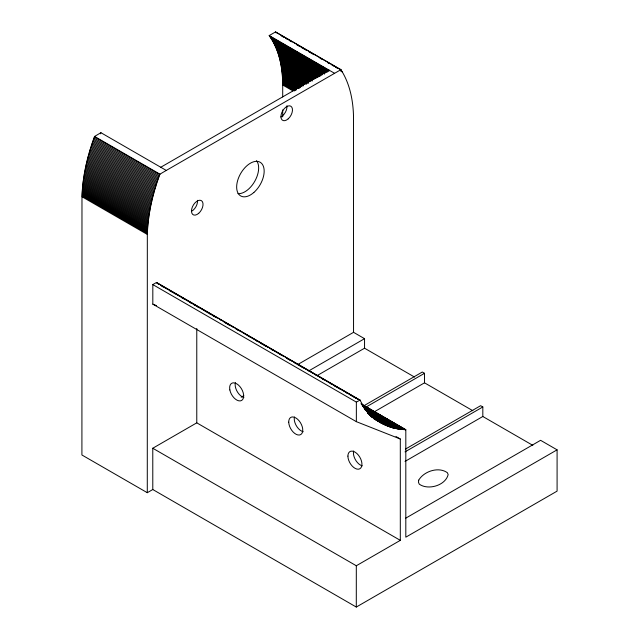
<?xml version="1.0" encoding="UTF-8"?>
<svg xmlns="http://www.w3.org/2000/svg" width="639" height="639" viewBox="0 0 639 639"><rect width="100%" height="100%" fill="white"/><g stroke="black" fill="none" stroke-linecap="round" stroke-linejoin="round"><path stroke-width="0.96" d="M282.702 96.952L282.702 84.995C282.67 67.79 279.379 49.81 269.187 35.56L275.537 31.95L340.891 69.683L166.276 170.437L100.93 132.704L94.572 136.427C87.423 155.74 82.639 176.076 81.976 196.716L81.912 454.984L147.29 492.701L152.793 489.522L356.298 607.05L557.088 491.127L557.088 449.84L540.586 440.311L405.733 518.165M147.29 492.701L147.329 234.441C147.984 213.809 152.769 193.465 159.926 174.159L166.276 170.437M356.298 607.05L356.314 565.755L400.31 540.354L400.31 439.017L356.354 421.66L152.817 304.148L152.825 284.595L156.459 282.486L360.045 400.094C364.733 409.383 371.818 417.626 380.892 422.85M152.793 489.522L152.777 448.243L196.772 422.842L196.772 328.462M356.354 421.66L356.354 402.099L360.045 400.094M100.499 133.807L100.93 132.704M160.772 167.258L329.037 70.114L329.468 70.713L269.618 36.167M241.175 397.21L243.771 395.709M297.359 364.765L353.551 332.328L364.549 338.678L364.549 348.207L414.551 377.074M308.365 371.123L364.549 338.678M317.008 375.66L364.549 348.207M363.527 405.965L422.315 372.026L424.512 373.296L424.512 382.825L374.374 411.772M365.732 407.235L424.512 373.296M405.414 449.113L480.624 405.693L482.82 406.963L482.82 416.492L405.022 461.406M405.022 451.877L482.82 406.963M557.088 449.84L405.813 537.175L405.813 429.72L360.931 403.744M381.108 422.978L392.697 427.787L405.813 429.72M152.817 304.148L156.475 305.594M275.537 31.95L341.05 69.923C349.685 83.405 352.976 99.604 353.487 115.419L353.551 332.328M281.288 35.84L283.868 37.334M285.585 38.324L287.302 39.322M289.028 40.313L291.608 41.799M296.768 44.778L299.348 46.272M301.065 47.262L306.225 50.241M308.805 51.727L313.965 54.706M319.979 58.181L321.697 59.179M327.719 62.654L329.436 63.644M332.016 65.13L333.742 66.129M335.459 67.119L337.176 68.109M340.587 70.969L342.304 71.959M269.187 35.56L334.54 73.293M270.041 36.774L329.037 70.833M270.457 37.389L328.598 70.961M270.864 38.02L328.15 71.089M271.271 38.652L327.695 71.233M271.671 39.291L327.24 71.376M272.054 39.945L327.631 72.031M272.438 40.6L326.305 71.696M272.821 41.263L325.826 71.872M273.188 41.934L326.194 72.542M273.548 42.613L325.706 72.726M273.907 43.308L325.203 72.918M274.259 44.003L324.7 73.126M274.602 44.706L324.189 73.333M274.938 45.409L324.524 74.044M275.265 46.128L323.142 73.773M275.593 46.855L322.615 74.004M275.904 47.582L322.072 74.244M276.216 48.324L321.529 74.483M276.519 49.067L321.832 75.234M276.815 49.826L320.419 74.995M277.102 50.585L320.706 75.753M277.382 51.352L320.131 76.033M277.653 52.126L319.548 76.313M277.917 52.901L318.957 76.6M278.181 53.692L318.366 76.888M278.436 54.483L317.759 77.191M278.676 55.281L317.152 77.495M278.916 56.088L316.537 77.806M279.147 56.903L315.914 78.134M279.371 57.726L315.283 78.453M279.586 58.548L314.644 78.789M279.802 59.379L313.997 79.124M280.002 60.226L313.35 79.476M280.194 61.064L312.687 79.827M280.385 61.919L312.016 80.179M280.569 62.774L312.199 81.041M280.737 63.636L310.666 80.913M280.904 64.507L309.971 81.289M281.064 65.386L309.276 81.672M281.216 66.264L308.573 82.056M281.36 67.151L308.717 82.942M281.495 68.038L307.998 83.342M281.623 68.94L306.424 83.254M281.751 69.843L306.544 84.156M281.863 70.753L304.947 84.076M281.975 71.664L304.204 84.5M282.071 72.582L303.445 84.923M282.166 73.509L303.541 85.85M282.246 74.436L301.912 85.794M282.326 75.37L301.991 86.728M282.398 76.313L300.354 86.68M282.462 77.255L300.418 87.623M282.518 78.206L299.619 88.078M282.566 79.164L298.812 88.541M282.606 80.123L297.143 88.509M282.638 81.081L296.32 88.981M282.67 82.056L296.344 89.947M282.686 83.022L295.506 90.426M282.694 84.005L294.667 90.914M282.702 84.995L292.958 90.922M94.572 136.427L159.926 174.159M94.412 136.858L159.766 174.591M93.989 138.024L159.335 175.749M93.566 139.182L158.919 176.915M93.158 140.348L158.504 178.073M92.751 141.507L158.105 179.239M92.351 142.673L157.705 180.398M91.96 143.831L157.314 181.564M91.577 144.997L156.93 182.722M91.201 146.155L156.555 183.88M90.834 147.313L156.18 185.046M90.466 148.48L155.82 186.205M90.115 149.638L155.461 187.363M89.764 150.796L155.117 188.529M89.428 151.954L154.774 189.687M89.093 153.112L154.438 190.845M88.765 154.271L154.119 191.996M88.446 155.429L153.799 193.154M88.134 156.579L153.488 194.312M87.831 157.737L153.184 195.462M87.535 158.887L152.881 196.62M87.247 160.038L152.593 197.77M86.96 161.188L152.314 198.921M86.688 162.338L152.042 200.063M86.425 163.48L151.77 201.213M86.161 164.63L151.515 202.355M85.914 165.773L151.259 203.498M85.666 166.915L151.02 204.64M85.426 168.049L150.78 205.782M85.203 169.191L150.548 206.916M84.979 170.325L150.325 208.05M84.763 171.46L150.117 209.185M84.556 172.586L149.909 210.319M84.364 173.72L149.71 211.445M84.172 174.846L149.518 212.571M83.989 175.965L149.334 213.698M83.813 177.091L149.159 214.816M83.645 178.201L148.991 215.934M83.485 179.319L148.831 217.052M83.334 180.43L148.679 218.163M83.182 181.54L148.536 219.273M83.046 182.65L148.4 220.375M82.918 183.752L148.272 221.477M82.798 184.855L148.144 222.58M424.512 382.825L472.852 410.733M482.82 416.492L532.822 445.359M82.687 185.949L148.032 223.674M82.575 187.043L147.928 224.768M82.479 188.13L147.833 225.863M82.391 189.216L147.737 226.949M82.311 190.302L147.657 228.027M82.231 191.38L147.585 229.105M82.167 192.451L147.513 230.184M82.104 193.521L147.457 231.254M82.056 194.591L147.409 232.324M82.016 195.654L147.361 233.387M81.976 196.716L147.329 234.441M360.18 400.349L156.459 282.486M156.771 283.093L159.359 284.587M161.084 285.577L162.809 286.576M164.535 287.574L167.122 289.068M168.848 290.066L174.886 293.549M176.612 294.547L205.934 311.473M207.659 312.471L213.69 315.954M215.415 316.952L217.14 317.942M219.728 319.436L221.453 320.435M223.179 321.433L225.767 322.927M227.492 323.917L229.217 324.916M230.943 325.914L233.531 327.408M235.256 328.406L241.294 331.889M243.02 332.887L249.05 336.37M250.776 337.368L268.029 347.32M269.754 348.319L280.098 354.294M281.823 355.292L283.548 356.282M286.136 357.776L292.175 361.267M293.9 362.265L295.625 363.256M297.351 364.254L299.939 365.748M301.664 366.746L303.389 367.737M305.115 368.735L307.694 370.229M309.42 371.227L315.458 374.71M317.184 375.708L323.222 379.191M324.947 380.189L354.27 397.115M355.995 398.113L357.72 399.103M162.074 286.328L163.8 287.326M169.838 290.809L171.564 291.807M174.151 293.301L175.877 294.299M181.915 297.782L183.641 298.78M189.679 302.263L191.404 303.261M193.984 304.755L195.71 305.746M197.435 306.744L199.16 307.742M205.199 311.225L207.787 312.719M209.512 313.717L211.237 314.715M212.963 315.706L215.551 317.2M225.04 322.679L230.208 325.666M236.246 329.149L237.972 330.147M248.323 336.122L250.049 337.12M256.087 340.603L257.805 341.601M260.392 343.095L262.118 344.086M263.843 345.084L265.568 346.082M271.607 349.565L273.332 350.563M279.371 354.046L281.959 355.54M287.135 358.527L289.715 360.021M294.891 363.008L296.616 364.006M299.204 365.5L304.38 368.487M314.731 374.462L316.457 375.46M322.487 378.943L324.213 379.941M330.251 383.424L331.976 384.422M334.564 385.916L336.29 386.907M338.015 387.905L339.74 388.903M345.779 392.386L347.504 393.384M350.092 394.878L351.817 395.876M353.543 396.867L356.123 398.361M361.65 404.319L405.629 429.72M362.233 404.806L405.358 429.704M362.824 405.294L405.086 429.696M362.273 405.27L404.806 429.68M362.864 405.749L404.263 429.656M152.825 284.595L356.354 402.099M362.593 405.733L403.984 429.64M362.313 405.717L403.712 429.616M362.273 405.821L403.441 429.6M363.495 406.676L403.169 429.584M364.086 407.155L402.897 429.56M363.815 407.131L402.626 429.536M363.543 407.107L402.354 429.512M363.871 407.554L401.819 429.464M363.599 407.522L401.548 429.432M363.519 407.594L401.276 429.408M364.789 408.465L401.012 429.376M365.117 408.896L400.741 429.344M364.853 408.864L400.206 429.28M365.444 409.327L399.942 429.248M364.917 409.256L399.679 429.208M364.821 409.303L399.151 429.136M364.989 409.519L398.88 429.096M364.981 409.639L398.616 429.057M365.492 410.134L398.097 428.969M366.786 410.997L397.833 428.929M366.259 410.909L397.306 428.833M366.866 411.356L397.051 428.785M368.072 412.251L396.531 428.689M366.69 411.548L396.268 428.633M368.152 412.594L395.757 428.529M367.393 412.331L395.493 428.473M367.385 412.427L394.982 428.362M367.737 412.802L394.471 428.242M367.433 412.794L394.215 428.178M368.471 413.481L393.712 428.05M367.976 413.353L393.201 427.922M369.414 414.344L392.697 427.787M368.663 414.128L392.202 427.643M369.278 414.551L391.699 427.499M370.013 415.246L390.956 427.275M370.045 415.326L390.461 427.116M369.893 415.422L389.726 426.876M370.548 416.013L389.239 426.7M371.267 416.484L388.512 426.437M371.163 416.612L387.793 426.165M372.146 417.299L386.843 425.79M373.751 418.497L385.892 425.382M373.767 418.601L384.734 424.863M374.406 419.072L382.897 423.953M395.996 436.525L400.31 439.017M196.772 422.842L400.31 540.354M152.777 448.243L356.314 565.755M340.619 69.26L341.05 69.923M275.705 32.198L276.128 32.869M282.702 109.908L282.702 116.881M197.491 200.334A8.171 4.713 -60 0 1 191.412 211.373M256.503 160.685A19.45 11.23 -60 0 1 254.801 181.228A19.45 11.23 -60 0 1 237.924 193.625M362.241 465.855A9.92 5.727 60 0 1 353.655 450.974M303.237 431.732A9.92 5.727 60 0 1 294.427 416.987M243.882 397.546A9.92 5.727 60 0 1 235.408 382.609M286.919 105.754A8.171 4.713 -60 0 1 280.801 116.977M418.713 480.153L418.473 482.269L419.248 484.13C428.098 490.568 445.535 485.544 448.155 474.577L447.38 472.716C438.626 466.39 423.969 471.199 418.713 480.153M288.197 118.846A8.171 4.713 -60 0 0 290.801 106.194A8.171 4.713 -60 0 0 281.136 114.748A8.171 4.713 -60 0 0 288.197 118.846M198.713 213.306A8.171 4.713 -60 0 0 201.381 200.63A8.171 4.713 -60 0 0 191.7 209.121A8.171 4.713 -60 0 0 198.713 213.306M253.851 192.475A19.45 11.23 -60 0 0 260.217 162.29A19.45 11.23 -60 0 0 237.157 182.49A19.45 11.23 -60 0 0 253.851 192.475M288.732 422.155A9.92 5.727 60 0 0 299.411 435.015A9.92 5.727 60 0 0 299.092 420.805A9.92 5.727 60 0 0 288.732 422.155M347.912 456.11A9.92 5.727 60 0 0 358.431 469.202A9.92 5.727 60 0 0 358.431 455.168A9.92 5.727 60 0 0 347.912 456.11M229.856 389.95A9.92 5.727 60 0 0 241.55 400.501A9.92 5.727 60 0 0 238.555 385.181A9.92 5.727 60 0 0 229.856 389.95"/></g></svg>
